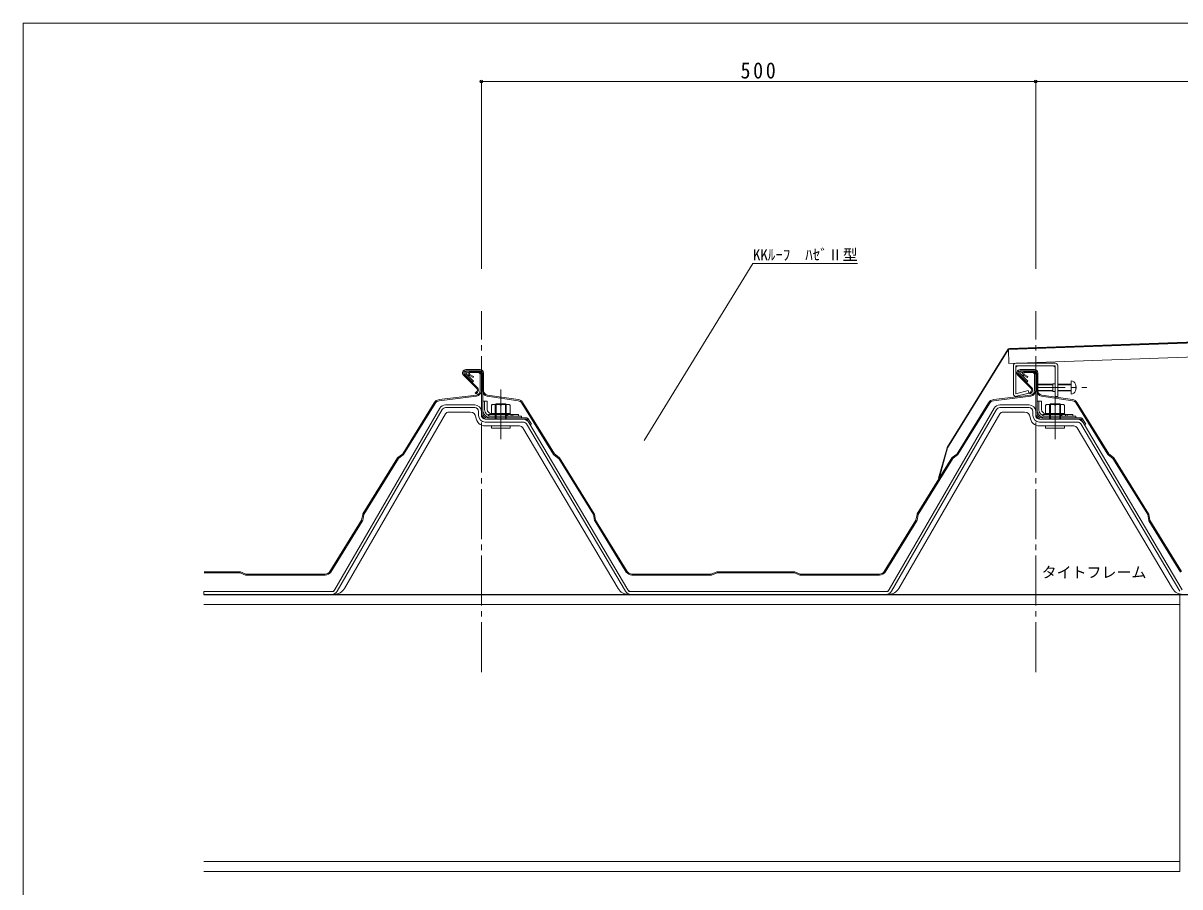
# Model space of a CAD drawing. Units: millimetres at full size, sheet at 1:5; details may follow other scales. Extents: x -3142 to 7368, y -2477 to 558.
# Drawn here: x -945 to 98, y -221 to 558 of the extents above; entities that cross this region are included whole.
import ezdxf
from ezdxf.enums import TextEntityAlignment as Align

# ---------------------------------------------------------------- set-up
doc = ezdxf.new("R2010")
doc.units = ezdxf.units.MM
doc.header["$LTSCALE"] = 5
doc.header["$PDMODE"] = 32
doc.header["$PDSIZE"] = 2.5
doc.linetypes.add('CHAIN1', pattern=[8, 5, -1, 1, -1])
doc.linetypes.add('CHAIN2', pattern=[12, 9, -1, 1, -1])
doc.layers.add('0-0_0', color=7, linetype='Continuous', lineweight=18)
doc.layers.add('0-1_LAYER001', color=7, linetype='Continuous')
doc.layers.add('0-4_LAYER004', color=7, linetype='Continuous')
doc.styles.add('ＭＳ ゴシック', font='')
doc.styles.get('ＭＳ ゴシック').set_extended_font_data('MS Gothic')

msp = doc.modelspace()

# ---------------------------------------------------------------- linework, layer by layer
at = {"layer": '0-0_0'}
for p, q in [((-945, -836.85), (-945, 558.15)), ((-945, 558.15), (1015, 558.15)), ((-531.656, 505.418), (-31.656, 505.418)), ((-31.656, 505.418), (468.344, 505.418)), ((-545.724, 240.264), (-539.713, 234.254)), ((-534.456, 244.532), (-543.956, 244.532)), ((-534.456, 243.332), (-543.956, 243.332)), ((-530.456, 240.532), (-530.456, 206.203)), ((-45.724, 240.264), (-39.713, 234.254)), ((-34.456, 244.532), (-43.956, 244.532)), ((-34.456, 243.332), (-43.956, 243.332)), ((-30.456, 240.532), (-30.456, 206.203)), ((-531.656, 239.703), (-531.656, 206.203)), ((-31.656, 239.703), (-31.656, 206.203)), ((-663.866, 46.95), (-569.11, 210.708)), ((-661.702, 45.698), (-566.946, 209.456)), ((-563.916, 213.703), (-537.656, 213.703)), ((-537.656, 211.203), (-563.916, 211.203)), ((-530.456, 216.903), (-526.356, 216.903)), ((-530.456, 209.503), (-530.456, 216.903)), ((-528.856, 209.503), (-528.856, 216.903)), ((-526.356, 209.503), (-526.356, 216.903)), ((-522.656, 213.537), (-521.849, 214.003)), ((-522.656, 206.003), (-522.656, 213.537)), ((-514.156, 214.003), (-521.849, 214.003)), ((-518.356, 214.703), (-519.156, 213.903)), ((-519.156, 200.703), (-519.156, 213.903)), ((-509.956, 214.703), (-518.356, 214.703)), ((-514.156, 214.003), (-506.462, 214.003)), ((-509.956, 214.703), (-509.156, 213.903)), ((-509.156, 200.703), (-509.156, 213.903)), ((-505.656, 213.537), (-506.462, 214.003)), ((-505.656, 206.003), (-505.656, 213.537)), ((-163.866, 46.95), (-69.11, 210.708)), ((-161.702, 45.698), (-66.946, 209.456)), ((-63.916, 213.703), (-37.656, 213.703)), ((-37.656, 211.203), (-63.916, 211.203)), ((-30.456, 216.903), (-26.356, 216.903)), ((-30.456, 209.503), (-30.456, 216.903)), ((-28.856, 209.503), (-28.856, 216.903)), ((-26.356, 209.503), (-26.356, 216.903)), ((-22.656, 213.537), (-21.849, 214.003)), ((-22.656, 206.003), (-22.656, 213.537)), ((-14.156, 214.003), (-21.849, 214.003)), ((-18.356, 214.703), (-19.156, 213.903)), ((-19.156, 200.703), (-19.156, 213.903)), ((-9.956, 214.703), (-18.356, 214.703)), ((-14.156, 214.003), (-6.462, 214.003)), ((-14.156, 206.003), (-14.156, 213.537)), ((-9.956, 214.703), (-9.156, 213.903)), ((-9.156, 200.703), (-9.156, 213.903)), ((-5.656, 213.537), (-6.462, 214.003)), ((-5.656, 206.003), (-5.656, 213.537)), ((-655.203, 47.944), (-564.061, 205.456)), ((-541.619, 207.203), (-561.032, 207.203)), ((-534.156, 207.703), (-534.156, 204.203)), ((-531.656, 207.703), (-531.656, 204.203)), ((-528.156, 200.703), (-494.073, 200.703)), ((-490.663, 201.903), (-526.156, 201.903)), ((-490.663, 200.703), (-526.156, 200.703)), ((-519.406, 206.003), (-525.156, 205.103)), ((-511.597, 206.003), (-522.856, 206.003)), ((-522.856, 203.503), (-495.456, 203.503)), ((-522.856, 201.903), (-495.456, 201.903)), ((-505.656, 206.003), (-522.656, 206.003)), ((-510.434, 205.631), (-507.456, 203.503)), ((-503.156, 205.103), (-508.906, 206.003)), ((-503.156, 205.103), (-503.156, 203.503)), ((-498.156, 203.529), (-498.156, 205.029)), ((-495.456, 201.903), (-495.456, 203.503)), ((-490.403, 200.553), (-487.586, 195.674)), ((-489.364, 201.153), (-486.547, 196.274)), ((-155.203, 47.944), (-64.061, 205.456)), ((-41.619, 207.203), (-61.032, 207.203)), ((-34.156, 207.703), (-34.156, 204.203)), ((-31.656, 207.703), (-31.656, 204.203)), ((5.927, 200.703), (-28.156, 200.703)), ((9.337, 201.903), (-26.156, 201.903)), ((9.337, 200.703), (-26.156, 200.703)), ((-19.406, 206.003), (-25.156, 205.103)), ((-11.597, 206.003), (-22.856, 206.003)), ((-22.856, 203.503), (4.544, 203.503)), ((-22.856, 201.903), (4.544, 201.903)), ((-5.656, 206.003), (-22.656, 206.003)), ((-10.434, 205.631), (-7.456, 203.503)), ((-3.156, 205.103), (-8.906, 206.003)), ((-3.156, 205.103), (-3.156, 203.503)), ((1.844, 203.529), (1.844, 205.029)), ((4.544, 201.903), (4.544, 203.503)), ((9.597, 200.553), (12.414, 195.674)), ((10.636, 201.153), (13.453, 196.274)), ((-528.156, 198.203), (-494.073, 198.203)), ((-528.156, 194.703), (-497.229, 194.703)), ((-522.656, 192.703), (-522.656, 194.703)), ((-505.656, 192.703), (-522.656, 192.703)), ((-505.656, 192.703), (-505.656, 194.703)), ((-408.137, 47.847), (-494.219, 192.988)), ((-401.598, 45.642), (-491.063, 196.488)), ((-488.913, 197.764), (-399.448, 46.918)), ((-487.586, 195.674), (-486.547, 196.274)), ((5.927, 198.203), (-28.156, 198.203)), ((2.771, 194.703), (-28.156, 194.703)), ((-22.656, 192.703), (-22.656, 194.703)), ((-5.656, 192.703), (-22.656, 192.703)), ((-5.656, 192.703), (-5.656, 194.703)), ((5.781, 192.988), (91.863, 47.847)), ((8.937, 196.488), (98.402, 45.642)), ((11.087, 197.764), (100.552, 46.918)), ((12.414, 195.674), (13.453, 196.274)), ((-781.881, 42.703), (-781.881, 45.203)), ((-666.895, 45.203), (-781.881, 45.203)), ((-664.291, 42.703), (-781.881, 42.703)), ((98.379, 42.703), (-781.881, 42.703)), ((-166.895, 45.203), (-396.437, 45.203)), ((-164.291, 42.703), (-396.437, 42.703)), ((98.379, 42.703), (98.379, -198.29)), ((98.379, 33.703), (-781.881, 33.703)), ((98.379, -198.29), (-781.881, -198.29)), ((98.379, -207.29), (-781.881, -207.29)), ((98.379, -198.29), (98.379, -207.29))]:
    msp.add_line(p, q, dxfattribs=at)
at = {"layer": '0-0_0', "color": 4}
for p, q in [((-531.656, 505.418), (-531.656, 336.37)), ((-31.656, 505.418), (-31.656, 336.37)), ((-286.732, 341.256), (-384.796, 181.473)), ((-192.232, 341.256), (-287.188, 341.256))]:
    msp.add_line(p, q, dxfattribs=at)
at = {"layer": '0-0_0', "color": 4, "linetype": 'CHAIN2'}
for p, q in [((-531.656, -27.364), (-531.656, 298.137)), ((-31.656, -27.364), (-31.656, 298.137)), ((-514.156, 182.703), (-514.156, 232.703)), ((-14.156, 182.703), (-14.156, 232.703))]:
    msp.add_line(p, q, dxfattribs=at)
at = {"layer": '0-0_0', "color": 33}
for p, q in [((-56.254, 263.581), (592.434, 286.943)), ((-55.804, 251.089), (592.884, 274.451)), ((-56.254, 263.581), (-55.804, 251.089))]:
    msp.add_line(p, q, dxfattribs=at)
at = {"layer": '0-0_0', "color": 5}
for p, q in [((591.312, 287.903), (-55.155, 264.621)), ((591.33, 287.403), (-55.137, 264.122)), ((-56.784, 263.674), (-111.396, 175.335)), ((-56.359, 263.411), (-111.083, 174.89)), ((-535.838, 228.472), (-547.777, 240.411)), ((-535.131, 229.179), (-547.07, 241.118)), ((-532.656, 245.532), (-545.656, 245.532)), ((-532.656, 244.532), (-545.656, 244.532)), ((-539.17, 238.382), (-542.492, 240.3)), ((-538.67, 239.248), (-541.992, 241.166)), ((-541.492, 244.032), (-534.656, 244.032)), ((-541.492, 243.032), (-534.656, 243.032)), ((-532.656, 226.563), (-532.656, 241.032)), ((-531.656, 241.032), (-531.656, 226.563)), ((-530.656, 226.487), (-530.656, 242.532)), ((-529.656, 226.487), (-529.656, 242.532)), ((-35.838, 228.472), (-47.777, 240.411)), ((-35.131, 229.179), (-47.07, 241.118)), ((-32.656, 245.532), (-45.656, 245.532)), ((-32.656, 244.532), (-45.656, 244.532)), ((-39.17, 238.382), (-42.492, 240.3)), ((-38.67, 239.248), (-41.992, 241.166)), ((-41.492, 244.032), (-34.656, 244.032)), ((-41.492, 243.032), (-34.656, 243.032)), ((-32.656, 226.563), (-32.656, 241.032)), ((-31.656, 241.032), (-31.656, 226.563)), ((-30.656, 226.487), (-30.656, 242.532)), ((-29.656, 226.487), (-29.656, 242.532)), ((-538.67, 239.248), (-539.17, 238.382)), ((-38.67, 239.248), (-39.17, 238.382)), ((-29.656, 232.318), (-29.656, 226.318)), ((-29.656, 232.318), (-16.062, 232.318)), ((-29.656, 231.918), (-16.062, 231.918)), ((-11.762, 232.318), (0.344, 232.318)), ((-11.762, 231.918), (0.344, 231.918)), ((0.344, 235.318), (0.344, 223.318)), ((4.197, 229.818), (4.197, 228.818)), ((4.197, 229.818), (4.832, 229.818)), ((-569.806, 218.388), (-536.16, 222.594)), ((-536.036, 221.602), (-569.682, 217.396)), ((-535.838, 225.643), (-537.191, 224.29)), ((-536.484, 223.582), (-537.191, 224.29)), ((-535.131, 224.936), (-536.484, 223.582)), ((-526.383, 221.54), (-498.564, 217.449)), ((-498.418, 218.438), (-526.238, 222.53)), ((-69.806, 218.388), (-36.16, 222.594)), ((-36.036, 221.602), (-69.682, 217.396)), ((-35.838, 225.643), (-37.191, 224.29)), ((-36.484, 223.582), (-37.191, 224.29)), ((-35.131, 224.936), (-36.484, 223.582)), ((-29.656, 226.718), (-16.062, 226.718)), ((-29.656, 226.318), (-16.062, 226.318)), ((-26.383, 221.54), (1.436, 217.449)), ((1.582, 218.438), (-26.238, 222.53)), ((-11.762, 226.718), (0.344, 226.718)), ((-11.762, 226.318), (0.344, 226.318)), ((4.197, 228.818), (4.832, 228.818)), ((-601.812, 168.967), (-573.315, 215.064)), ((-531.656, 210.703), (-531.656, 206.203)), ((-519.156, 213.903), (-509.156, 213.903)), ((-518.356, 200.703), (-518.356, 214.703)), ((-509.956, 200.703), (-509.956, 214.703)), ((-466.499, 168.967), (-495.038, 215.131)), ((-465.649, 169.493), (-494.188, 215.657)), ((-101.812, 168.967), (-73.315, 215.064)), ((-31.656, 210.703), (-31.656, 206.203)), ((-19.156, 213.903), (-9.156, 213.903)), ((-18.356, 200.703), (-18.356, 214.703)), ((-9.956, 200.703), (-9.956, 214.703)), ((33.501, 168.967), (4.962, 215.131)), ((34.351, 169.493), (5.812, 215.657)), ((-490.656, 200.703), (-494.073, 200.703)), ((9.344, 200.703), (5.927, 200.703)), ((-606.933, 166.236), (-602.842, 169.34)), ((-602.108, 168.642), (-606.199, 165.538)), ((-466.204, 168.642), (-461.983, 165.44)), ((-461.379, 166.236), (-465.599, 169.439)), ((-111.622, 174.816), (-119.187, 147.48)), ((-111.083, 174.89), (-118.705, 147.346)), ((-106.933, 166.236), (-102.842, 169.34)), ((-102.108, 168.642), (-106.199, 165.538)), ((33.796, 168.642), (38.017, 165.44)), ((38.621, 166.236), (34.401, 169.439)), ((-607.228, 165.911), (-638.543, 115.256)), ((-606.463, 165.247), (-637.693, 114.73)), ((-606.463, 165.247), (-606.199, 165.538)), ((-430.619, 114.73), (-461.934, 165.386)), ((-461.083, 165.911), (-429.768, 115.256)), ((-107.228, 165.911), (-138.543, 115.256)), ((-106.463, 165.247), (-137.693, 114.73)), ((-106.463, 165.247), (-106.199, 165.538)), ((69.381, 114.73), (38.066, 165.386)), ((38.917, 165.911), (70.232, 115.256)), ((-119.187, 147.48), (-118.705, 147.346)), ((-638.702, 114.847), (-639.68, 109.64)), ((-429.61, 114.847), (-428.632, 109.64)), ((-138.702, 114.847), (-139.68, 109.64)), ((70.39, 114.847), (71.368, 109.64)), ((-639.706, 109.572), (-668.248, 63.403)), ((-638.856, 109.046), (-667.397, 62.877)), ((-638.697, 109.455), (-637.719, 114.662)), ((-429.615, 109.455), (-430.592, 114.662)), ((-429.456, 109.046), (-400.915, 62.877)), ((-428.605, 109.572), (-400.064, 63.403)), ((-139.706, 109.572), (-168.248, 63.403)), ((-138.856, 109.046), (-167.397, 62.877)), ((-138.697, 109.455), (-137.719, 114.662)), ((70.385, 109.455), (69.408, 114.662)), ((70.544, 109.046), (99.085, 62.877)), ((71.395, 109.572), (99.936, 63.403)), ((-781.656, 63.032), (-749.379, 63.032)), ((-748.947, 62.952), (-748.915, 62.939)), ((-748.915, 62.939), (-744.004, 61.046)), ((-319.364, 62.952), (-324.307, 61.046)), ((-318.932, 63.032), (-249.379, 63.032)), ((-248.947, 62.952), (-248.915, 62.939)), ((-248.915, 62.939), (-244.004, 61.046)), ((-749.379, 62.032), (-781.656, 62.032)), ((-744.364, 60.113), (-749.307, 62.019)), ((-743.932, 61.032), (-672.501, 61.032)), ((-743.932, 60.032), (-672.501, 60.032)), ((-324.379, 61.032), (-395.811, 61.032)), ((-324.379, 60.032), (-395.811, 60.032)), ((-323.947, 60.113), (-319.004, 62.019)), ((-249.379, 62.032), (-318.932, 62.032)), ((-244.364, 60.113), (-249.307, 62.019)), ((-243.932, 61.032), (-172.501, 61.032)), ((-243.932, 60.032), (-172.501, 60.032)), ((-664.877, 45.203), (-666.895, 45.203)), ((-664.877, 45.203), (-663.866, 46.95)), ((-398.431, 45.203), (-399.448, 46.918)), ((-398.431, 45.203), (-396.437, 45.203)), ((-398.431, 45.203), (-396.437, 45.203)), ((-164.877, 45.203), (-166.895, 45.203)), ((-164.877, 45.203), (-163.866, 46.95))]:
    msp.add_line(p, q, dxfattribs=at)
at = {"layer": '0-0_0', "color": 3}
for p, q in [((-49.462, 251.318), (-14.062, 251.318)), ((-51.762, 249.018), (-51.762, 223.618)), ((-48.048, 249.018), (-49.462, 247.603)), ((-49.462, 249.018), (-49.462, 223.618)), ((-15.477, 249.018), (-14.062, 247.603)), ((-11.762, 249.018), (-11.762, 221.318)), ((-16.062, 232.818), (-14.562, 232.818)), ((-16.062, 232.818), (-16.062, 225.818)), ((-38.358, 226.593), (-49.462, 223.618)), ((-37.762, 224.371), (-48.867, 221.396)), ((-37.762, 224.371), (-38.358, 226.593)), ((-16.062, 225.818), (-14.562, 225.818)), ((-14.062, 221.318), (-11.762, 221.318))]:
    msp.add_line(p, q, dxfattribs=at)
at = {"layer": '0-0_0', "linetype": 'CHAIN1'}
msp.add_line((-29.956, 229.318), (14.544, 229.318), dxfattribs=at)
at = {"layer": '0-0_0'}
for points in [[(-544.875, 241.113), (-538.865, 235.103), (-539.713, 234.254)], [(-44.875, 241.113), (-38.865, 235.103), (-39.713, 234.254)], [(-503.156, 205.103), (-525.156, 205.103), (-525.156, 203.503), (-503.156, 203.503)], [(-504.756, 203.529), (-504.756, 205.029), (-498.156, 205.029)], [(-3.156, 205.103), (-25.156, 205.103), (-25.156, 203.503), (-3.156, 203.503)], [(-4.756, 203.529), (-4.756, 205.029), (1.844, 205.029)]]:
    msp.add_lwpolyline(points, dxfattribs=at)
at = {"layer": '0-0_0', "color": 3}
msp.add_lwpolyline([(-49.462, 249.018), (-14.062, 249.018), (-14.062, 221.318)], dxfattribs=at)
at = {"layer": '0-0_0', "color": 5}
for points in [[(-602.842, 169.34), (-602.577, 169.631), (-574.166, 215.59)], [(-102.842, 169.34), (-102.577, 169.631), (-74.166, 215.59)]]:
    msp.add_lwpolyline(points, dxfattribs=at)
for centre, radius, start, end in [((-55.083, 262.623), 2, 92.06255, 148.27563), ((-55.083, 262.623), 1.5, 92.06255, 148.27563), ((-545.656, 242.532), 3, 90, 225), ((-545.656, 242.532), 2, 90, 225), ((-541.492, 242.032), 2, 90, 240), ((-541.492, 242.032), 1, 90, 240), ((-534.656, 241.032), 3, 0, 90), ((-534.656, 241.032), 2, 0, 90), ((-532.656, 242.532), 3, 0, 90), ((-532.656, 242.532), 2, 0, 90), ((-45.656, 242.532), 3, 90, 225), ((-45.656, 242.532), 2, 90, 225), ((-41.492, 242.032), 2, 90, 240), ((-41.492, 242.032), 1, 90, 240), ((-34.656, 241.032), 3, 0, 90), ((-34.656, 241.032), 2, 0, 90), ((-32.656, 242.532), 3, 0, 90), ((-32.656, 242.532), 2, 0, 90), ((0.344, 231.099), 4.219, 17.94529, 90.00005), ((-5.156, 229.318), 10, 2.86598, 17.94529), ((-536.656, 226.563), 4, 277.12502, 360), ((-536.656, 226.563), 5, 277.12502, 0), ((-537.252, 227.057), 2, 315, 45), ((-537.252, 227.057), 3, 315, 45), ((-525.656, 226.487), 5, 180, 261.63411), ((-525.656, 226.487), 4, 180, 261.63411), ((-36.656, 226.563), 4, 277.12502, 360), ((-36.656, 226.563), 5, 277.12502, 0), ((-37.252, 227.057), 2, 315, 45), ((-37.252, 227.057), 3, 315, 45), ((-25.656, 226.487), 5, 180, 261.63411), ((-25.656, 226.487), 4, 180, 261.63411), ((0.344, 227.536), 4.219, 269.99995, 342.05471), ((-5.156, 229.318), 10, 342.05471, 357.13402), ((-569.062, 212.435), 6, 97.12502, 148.27563), ((-569.062, 212.435), 5, 97.12502, 148.27563), ((-499.291, 212.502), 5, 31.72437, 81.63411), ((-499.291, 212.502), 6, 31.72437, 81.63411), ((-69.062, 212.435), 6, 97.12502, 148.27563), ((-69.062, 212.435), 5, 97.12502, 148.27563), ((0.709, 212.502), 5, 31.72437, 81.63411), ((0.709, 212.502), 6, 31.72437, 81.63411), ((-602.833, 169.598), 0.2, 307.18683, 328.27563), ((-602.833, 169.598), 1.2, 307.18683, 328.27563), ((-465.479, 169.598), 1.2, 211.72437, 232.81317), ((-465.479, 169.598), 0.2, 211.72437, 232.81317), ((-109.695, 174.283), 2, 148.27563, 164.53189), ((-102.833, 169.598), 0.2, 307.18683, 328.27563), ((-102.833, 169.598), 1.2, 307.18683, 328.27563), ((34.521, 169.598), 1.2, 211.72437, 232.81317), ((34.521, 169.598), 0.2, 211.72437, 232.81317), ((-606.207, 165.28), 1.2, 127.18683, 148.27563), ((-606.207, 165.28), 0.2, 127.18683, 148.27563), ((-462.104, 165.28), 0.2, 31.72437, 52.81317), ((-462.104, 165.28), 1.2, 31.72437, 52.81317), ((-106.207, 165.28), 1.2, 127.18683, 148.27563), ((-106.207, 165.28), 0.2, 127.18683, 148.27563), ((37.896, 165.28), 0.2, 31.72437, 52.81317), ((37.896, 165.28), 1.2, 31.72437, 52.81317), ((-637.523, 114.625), 1.2, 148.27563, 169.36442), ((-430.789, 114.625), 1.2, 10.63558, 31.72437), ((-137.523, 114.625), 1.2, 148.27563, 169.36442), ((69.211, 114.625), 1.2, 10.63558, 31.72437), ((-639.876, 109.677), 0.2, 328.27563, 349.36442), ((-639.876, 109.677), 1.2, 328.27563, 349.36442), ((-637.523, 114.625), 0.2, 148.27563, 169.36442), ((-430.789, 114.625), 0.2, 10.63558, 31.72437), ((-428.435, 109.677), 1.2, 190.63558, 211.72437), ((-428.435, 109.677), 0.2, 190.63558, 211.72437), ((-139.876, 109.677), 0.2, 328.27563, 349.36442), ((-139.876, 109.677), 1.2, 328.27563, 349.36442), ((-137.523, 114.625), 0.2, 148.27563, 169.36442), ((69.211, 114.625), 0.2, 10.63558, 31.72437), ((71.565, 109.677), 1.2, 190.63558, 211.72437), ((71.565, 109.677), 0.2, 190.63558, 211.72437), ((-749.379, 61.832), 1.2, 68.9112, 90), ((-672.501, 66.032), 5, 270, 328.27563), ((-672.501, 66.032), 6, 270, 328.27563), ((-395.811, 66.032), 6, 211.72437, 270), ((-395.811, 66.032), 5, 211.72437, 270), ((-318.932, 61.832), 1.2, 90, 111.0888), ((-249.379, 61.832), 1.2, 68.9112, 90), ((-172.501, 66.032), 5, 270, 328.27563), ((-172.501, 66.032), 6, 270, 328.27563), ((-749.379, 61.832), 0.2, 68.9112, 90), ((-743.932, 61.232), 1.2, 248.9112, 270), ((-743.932, 61.232), 0.2, 248.9112, 270), ((-324.379, 61.232), 0.2, 270, 291.0888), ((-324.379, 61.232), 1.2, 270, 291.0888), ((-318.932, 61.832), 0.2, 90, 111.0888), ((-249.379, 61.832), 0.2, 68.9112, 90), ((-243.932, 61.232), 1.2, 248.9112, 270), ((-243.932, 61.232), 0.2, 248.9112, 270)]:
    msp.add_arc(centre, radius, start, end, dxfattribs=at)
at = {"layer": '0-0_0', "color": 3}
for centre, radius, start, end in [((-49.462, 249.018), 2.3, 90, 180), ((-14.062, 249.018), 2.3, 0, 90), ((-14.562, 233.318), 0.5, 270, 0), ((-49.462, 223.618), 2.3, 180, 285), ((-14.562, 225.318), 0.5, 0, 90)]:
    msp.add_arc(centre, radius, start, end, dxfattribs=at)
at = {"layer": '0-0_0'}
for centre, radius, start, end in [((-543.956, 242.032), 2.5, 90, 225), ((-543.956, 242.032), 1.3, 90, 225), ((-534.456, 240.532), 4, 0, 90), ((-534.456, 240.532), 2.8, 0, 90), ((-43.956, 242.032), 2.5, 90, 225), ((-43.956, 242.032), 1.3, 90, 225), ((-34.456, 240.532), 4, 0, 90), ((-34.456, 240.532), 2.8, 0, 90), ((-563.916, 207.703), 6, 90, 149.94482), ((-563.916, 207.703), 3.5, 90, 149.94482), ((-537.656, 207.703), 6, 0, 90), ((-537.656, 207.703), 3.5, 0, 90), ((-522.856, 209.503), 7.6, 180, 270), ((-522.856, 209.503), 6, 180, 270), ((-522.856, 209.503), 3.5, 180, 270), ((-518.406, 194.373), 19.63, 77.49614, 102.50386), ((-509.906, 194.373), 19.63, 77.49614, 102.50386), ((-63.916, 207.703), 6, 90, 149.94482), ((-63.916, 207.703), 3.5, 90, 149.94482), ((-37.656, 207.703), 6, 0, 90), ((-37.656, 207.703), 3.5, 0, 90), ((-22.856, 209.503), 7.6, 180, 270), ((-22.856, 209.503), 6, 180, 270), ((-22.856, 209.503), 3.5, 180, 270), ((-18.406, 194.373), 19.63, 77.49614, 102.50386), ((-9.906, 194.373), 19.63, 77.49614, 102.50386), ((-561.032, 203.703), 3.5, 90, 149.94482), ((-541.619, 202.203), 5, 4.24802, 90), ((-528.156, 203.203), 8.5, 184.24802, 270), ((-528.156, 204.203), 6, 180, 270), ((-526.156, 206.203), 5.5, 180, 270), ((-528.156, 204.203), 3.5, 180, 270), ((-526.156, 206.203), 4.3, 180, 270), ((-511.597, 204.003), 2, 54.46232, 90), ((-494.073, 194.703), 6, 30.67157, 90), ((-490.663, 200.403), 1.5, 30, 90), ((-490.663, 200.403), 0.3, 30, 90), ((-61.032, 203.703), 3.5, 90, 149.94482), ((-41.619, 202.203), 5, 4.24802, 90), ((-28.156, 203.203), 8.5, 184.24802, 270), ((-28.156, 204.203), 6, 180, 270), ((-26.156, 206.203), 5.5, 180, 270), ((-28.156, 204.203), 3.5, 180, 270), ((-26.156, 206.203), 4.3, 180, 270), ((-11.597, 204.003), 2, 54.46232, 90), ((5.927, 194.703), 6, 30.67157, 90), ((9.337, 200.403), 1.5, 30, 90), ((9.337, 200.403), 0.3, 30, 90), ((-497.229, 191.203), 3.5, 30.67157, 90), ((-494.073, 194.703), 3.5, 30.67157, 90), ((2.771, 191.203), 3.5, 30.67157, 90), ((5.927, 194.703), 3.5, 30.67157, 90), ((-666.895, 48.703), 3.5, 270, 329.94482), ((-666.895, 48.703), 6, 270, 329.94482), ((-664.291, 53.203), 10.5, 270, 329.94482), ((-399.106, 53.203), 10.5, 210.67157, 270), ((-396.437, 48.703), 6, 210.67157, 270), ((-396.437, 48.703), 3.5, 210.67157, 270), ((-166.895, 48.703), 3.5, 270, 329.94482), ((-166.895, 48.703), 6, 270, 329.94482), ((-164.291, 53.203), 10.5, 270, 329.94482), ((100.894, 53.203), 10.5, 210.67157, 270)]:
    msp.add_arc(centre, radius, start, end, dxfattribs=at)
at = {"layer": '0-0_0', "color": 6}
for p in [(-531.656, 505.418), (-31.656, 505.418)]:
    msp.add_point(p, dxfattribs=at)
at = {"layer": '0-4_LAYER004'}
msp.add_line((-781.881, 42.703), (696.745, 42.703), dxfattribs=at)

# ---------------------------------------------------------------- texts
at = {"layer": '0-0_0', "insert": (-297.906, 507.918), "char_height": 14.66, "attachment_point": 7, "style": 'ＭＳ ゴシック'}
msp.add_mtext('\\T1.27;\\W0.9;500', dxfattribs=at)
at = {"layer": '0-1_LAYER001', "style": 'ＭＳ ゴシック'}
for s, p in [('㏍ﾙｰﾌ\u3000ﾊｾﾞⅡ型', (-286.732, 341.256)), ('タイトフレーム', (-26.259, 54.696))]:
    msp.add_text(s, height=9.897, dxfattribs=at).set_placement(p, align=Align.BOTTOM_LEFT)

doc.saveas('drawing.dxf')
